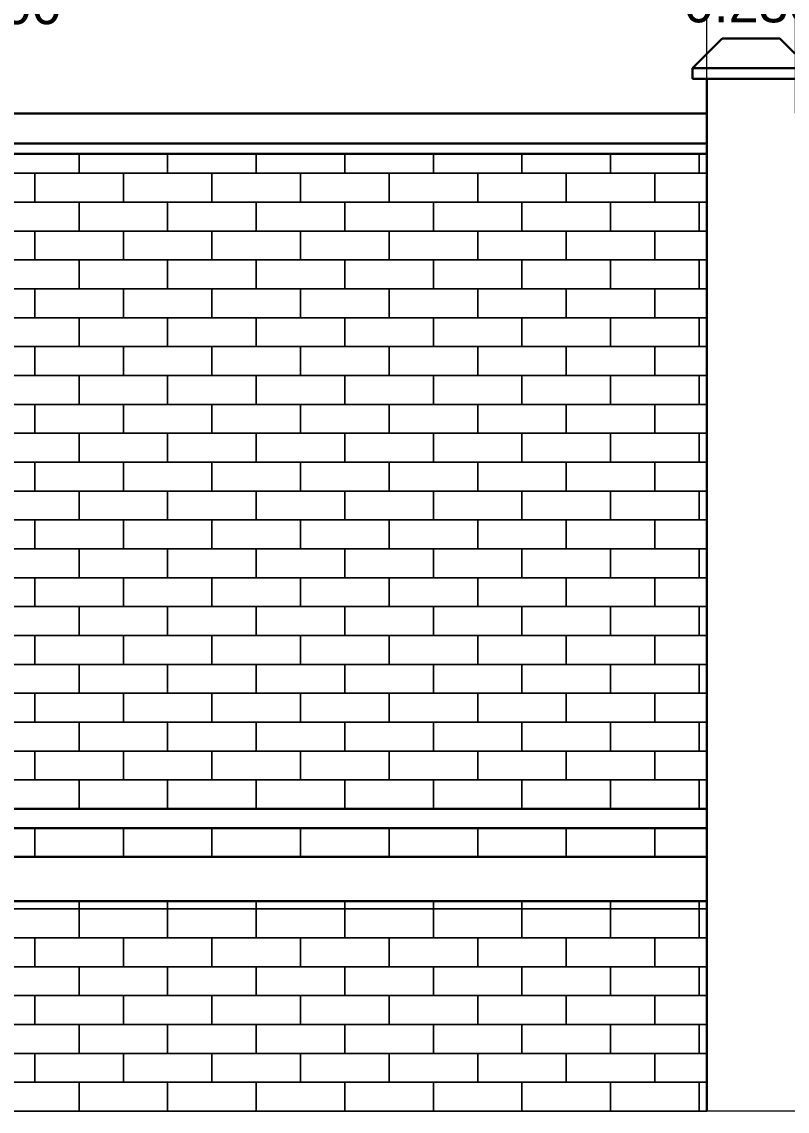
# Model space of a CAD drawing. Header units: millimetres. Extents: x 3614 to 12428, y -844 to 6844.
# Drawn here: x 5702.8 to 5704.788, y -789.498 to -786.669 of the extents above; entities that cross this region are included whole.
import ezdxf

# ---------------------------------------------------------------- set-up
doc = ezdxf.new("R2010")
doc.units = ezdxf.units.MM
doc.header["$LTSCALE"] = 40
doc.header["$MEASUREMENT"] = 0
doc.header["$PDMODE"] = 32
doc.header["$PDSIZE"] = 0.02
doc.layers.get('Defpoints').update_dxf_attribs({"linetype": 'CONTINUOUS', "lineweight": 20})
for name, color, linetype, lineweight in [('brick Hatch', 30, 'CONTINUOUS', 13), ('Dim', 220, 'CONTINUOUS', 15), ('Wall', 7, 'CONTINUOUS', 30), ('Window-Wall', 7, 'CONTINUOUS', 18)]:
    doc.layers.add(name, color=color, linetype=linetype, lineweight=lineweight)
doc.styles.add('DIM', font='arial.ttf')
doc.styles.add('Tabrej', font='GOTHIC.TTF')
doc.dimstyles.new('Tabrej', dxfattribs={"dimtxt": 0.5, "dimasz": 0.45, "dimexe": 0.18, "dimexo": 0.0625, "dimgap": 0.09, "dimtad": 0, "dimdec": 3, "dimzin": 0, "dimdsep": 46, "dimtxsty": 'Tabrej', "dimcen": 0, "dimclrd": 256, "dimclre": 256, "dimclrt": 7, "dimaunit": 1, "dimadec": 3, "dimazin": 0, "dimtfac": 1, "dimtdec": 3, "dimtofl": 0, "dimtmove": 0, "dimatfit": 3, "dimfxl": 0, "dimtolj": 1, "dimtzin": 0, "dimlwd": -1, "dimlwe": -1, "dimarcsym": 0})

# ---------------------------------------------------------------- blocks, each defined once
blk = doc.blocks.new('*D386')
at = {"layer": 'Defpoints', "color": 0, "ltscale": 0.05, "transparency": 16777216}
for p in [(5704.579, -786.6264), (5700.879, -786.9076), (5704.579, -786.9076)]:
    blk.add_point(p, dxfattribs=at)
at = {"layer": 'Dim', "ltscale": 0.05, "transparency": 16777216}
for p, q in [((5700.879, -786.9066), (5700.879, -786.6254)), ((5700.959, -786.6264), (5702.4705, -786.6264)), ((5704.499, -786.6264), (5702.9875, -786.6264)), ((5704.579, -786.9066), (5704.579, -786.6254))]:
    blk.add_line(p, q, dxfattribs=at)
for points in [[(5700.959, -786.613), (5700.959, -786.6397), (5700.879, -786.6264)], [(5704.499, -786.613), (5704.499, -786.6397), (5704.579, -786.6264)]]:
    blk.add_solid(points, dxfattribs=at)
at = {"layer": 'Dim', "color": 7, "ltscale": 0.05, "transparency": 16777216, "insert": (5702.729, -786.6264), "char_height": 0.1, "attachment_point": 5, "style": 'DIM'}
blk.add_mtext('\\A1;3.700', dxfattribs=at)
blk = doc.blocks.new('*D387')
at = {"layer": 'Defpoints', "color": 0, "ltscale": 0.05, "transparency": 16777216}
for p in [(5704.809, -786.6217), (5704.579, -786.9076), (5704.809, -786.9076)]:
    blk.add_point(p, dxfattribs=at)
at = {"layer": 'Dim', "ltscale": 0.05, "transparency": 16777216}
for p, q in [((5704.579, -786.9066), (5704.579, -786.6207)), ((5704.809, -786.9066), (5704.809, -786.6207)), ((5704.499, -786.6217), (5704.419, -786.6217)), ((5704.889, -786.6217), (5704.969, -786.6217))]:
    blk.add_line(p, q, dxfattribs=at)
for points in [[(5704.499, -786.6084), (5704.499, -786.635), (5704.579, -786.6217)], [(5704.889, -786.6084), (5704.889, -786.635), (5704.809, -786.6217)]]:
    blk.add_solid(points, dxfattribs=at)
at = {"layer": 'Dim', "color": 7, "ltscale": 0.05, "transparency": 16777216, "insert": (5704.694, -786.6217), "char_height": 0.1, "attachment_point": 5, "style": 'DIM'}
blk.add_mtext('\\A1;0.230', dxfattribs=at)

msp = doc.modelspace()

# ---------------------------------------------------------------- linework, layer by layer
at = {"layer": 'brick Hatch'}
for points in [[(5702.719, -787.0126), (5702.719, -787.0626), (5702.949, -787.0626), (5702.949, -787.0126)], [(5702.949, -787.0126), (5702.949, -787.0626), (5703.179, -787.0626), (5703.179, -787.0126)], [(5703.179, -787.0126), (5703.179, -787.0626), (5703.409, -787.0626), (5703.409, -787.0126)], [(5703.409, -787.0126), (5703.409, -787.0626), (5703.639, -787.0626), (5703.639, -787.0126)], [(5703.639, -787.0126), (5703.639, -787.0626), (5703.869, -787.0626), (5703.869, -787.0126)], [(5703.869, -787.0126), (5703.869, -787.0626), (5704.099, -787.0626), (5704.099, -787.0126)], [(5704.099, -787.0126), (5704.099, -787.0626), (5704.329, -787.0626), (5704.329, -787.0126)], [(5704.329, -787.0126), (5704.329, -787.0626), (5704.559, -787.0626), (5704.559, -787.0126)], [(5704.559, -787.0126), (5704.559, -787.0626), (5704.579, -787.0626)], [(5704.579, -787.0626), (5704.444, -787.0626), (5704.444, -787.1376), (5704.579, -787.1376)], [(5704.579, -787.1376), (5704.559, -787.1376), (5704.559, -787.2126), (5704.579, -787.2126)], [(5704.579, -787.2126), (5704.444, -787.2126), (5704.444, -787.2876), (5704.579, -787.2876)], [(5704.579, -787.2876), (5704.559, -787.2876), (5704.559, -787.3626), (5704.579, -787.3626)], [(5704.579, -787.3626), (5704.444, -787.3626), (5704.444, -787.4376), (5704.579, -787.4376)], [(5704.579, -787.4376), (5704.559, -787.4376), (5704.559, -787.5126), (5704.579, -787.5126)], [(5704.579, -787.5126), (5704.444, -787.5126), (5704.444, -787.5876), (5704.579, -787.5876)], [(5704.579, -787.5876), (5704.559, -787.5876), (5704.559, -787.6626), (5704.579, -787.6626)], [(5704.579, -787.6626), (5704.444, -787.6626), (5704.444, -787.7376), (5704.579, -787.7376)], [(5704.579, -787.7376), (5704.559, -787.7376), (5704.559, -787.8126), (5704.579, -787.8126)], [(5704.579, -787.8126), (5704.444, -787.8126), (5704.444, -787.8876), (5704.579, -787.8876)], [(5704.579, -787.8876), (5704.559, -787.8876), (5704.559, -787.9626), (5704.579, -787.9626)], [(5704.579, -787.9626), (5704.444, -787.9626), (5704.444, -788.0376), (5704.579, -788.0376)], [(5704.579, -788.0376), (5704.559, -788.0376), (5704.559, -788.1126), (5704.579, -788.1126)], [(5704.579, -788.1126), (5704.444, -788.1126), (5704.444, -788.1876), (5704.579, -788.1876)], [(5704.579, -788.1876), (5704.559, -788.1876), (5704.559, -788.2626), (5704.579, -788.2626)], [(5704.579, -788.2626), (5704.444, -788.2626), (5704.444, -788.3376), (5704.579, -788.3376)], [(5704.579, -788.3376), (5704.559, -788.3376), (5704.559, -788.4126), (5704.579, -788.4126)], [(5704.579, -788.4126), (5704.444, -788.4126), (5704.444, -788.4876), (5704.579, -788.4876)], [(5704.579, -788.4876), (5704.559, -788.4876), (5704.559, -788.5626), (5704.579, -788.5626)], [(5704.579, -788.5626), (5704.444, -788.5626), (5704.444, -788.6376), (5704.579, -788.6376)], [(5704.579, -788.6376), (5704.559, -788.6376), (5704.559, -788.7126), (5704.579, -788.7126)], [(5704.579, -788.7626), (5704.444, -788.7626), (5704.444, -788.8376), (5704.579, -788.8376)], [(5702.719, -788.9526), (5702.719, -788.9726), (5702.949, -788.9726), (5702.949, -788.9526)], [(5702.719, -788.9526), (5702.719, -788.9726), (5702.949, -788.9726), (5702.949, -788.9526)], [(5702.949, -788.9526), (5702.949, -788.9726), (5703.179, -788.9726), (5703.179, -788.9526)], [(5702.949, -788.9526), (5702.949, -788.9726), (5703.179, -788.9726), (5703.179, -788.9526)], [(5703.179, -788.9526), (5703.179, -788.9726), (5703.409, -788.9726), (5703.409, -788.9526)], [(5703.179, -788.9526), (5703.179, -788.9726), (5703.409, -788.9726), (5703.409, -788.9526)], [(5703.409, -788.9526), (5703.409, -788.9726), (5703.639, -788.9726), (5703.639, -788.9526)], [(5703.409, -788.9526), (5703.409, -788.9726), (5703.639, -788.9726), (5703.639, -788.9526)], [(5703.639, -788.9526), (5703.639, -788.9726), (5703.869, -788.9726), (5703.869, -788.9526)], [(5703.639, -788.9526), (5703.639, -788.9726), (5703.869, -788.9726), (5703.869, -788.9526)], [(5703.869, -788.9526), (5703.869, -788.9726), (5704.099, -788.9726), (5704.099, -788.9526)], [(5703.869, -788.9526), (5703.869, -788.9726), (5704.099, -788.9726), (5704.099, -788.9526)], [(5704.099, -788.9526), (5704.099, -788.9726), (5704.329, -788.9726), (5704.329, -788.9526)], [(5704.099, -788.9526), (5704.099, -788.9726), (5704.329, -788.9726), (5704.329, -788.9526)], [(5704.329, -788.9526), (5704.329, -788.9726), (5704.559, -788.9726), (5704.559, -788.9526)], [(5704.329, -788.9526), (5704.329, -788.9726), (5704.559, -788.9726), (5704.559, -788.9526)], [(5704.559, -788.9526), (5704.559, -788.9726), (5704.579, -788.9726)], [(5704.559, -788.9526), (5704.559, -788.9726), (5704.579, -788.9726)], [(5704.579, -788.9726), (5704.559, -788.9726), (5704.559, -789.0476), (5704.579, -789.0476)], [(5704.579, -789.0476), (5704.444, -789.0476), (5704.444, -789.1226), (5704.579, -789.1226)], [(5702.7477, -789.1976), (5702.949, -789.1976), (5702.949, -789.1226), (5702.719, -789.1226), (5702.719, -789.129)], [(5704.579, -789.1226), (5704.559, -789.1226), (5704.559, -789.1976), (5704.579, -789.1976)], [(5702.7103, -789.1976), (5702.604, -789.1976), (5702.604, -789.2726), (5702.834, -789.2726), (5702.834, -789.1976), (5702.7477, -789.1976)], [(5704.579, -789.1976), (5704.444, -789.1976), (5704.444, -789.2726), (5704.579, -789.2726)], [(5704.579, -789.2726), (5704.559, -789.2726), (5704.559, -789.3476), (5704.579, -789.3476)], [(5704.579, -789.3476), (5704.444, -789.3476), (5704.444, -789.4226), (5704.579, -789.4226)], [(5704.579, -789.4226), (5704.559, -789.4226), (5704.559, -789.4976), (5704.579, -789.4976)]]:
    msp.add_lwpolyline(points, dxfattribs=at)
for points in [[(5702.834, -787.0626), (5702.604, -787.0626), (5702.604, -787.1376), (5702.834, -787.1376)], [(5703.064, -787.0626), (5702.834, -787.0626), (5702.834, -787.1376), (5703.064, -787.1376)], [(5703.294, -787.0626), (5703.064, -787.0626), (5703.064, -787.1376), (5703.294, -787.1376)], [(5703.524, -787.0626), (5703.294, -787.0626), (5703.294, -787.1376), (5703.524, -787.1376)], [(5703.754, -787.0626), (5703.524, -787.0626), (5703.524, -787.1376), (5703.754, -787.1376)], [(5703.984, -787.0626), (5703.754, -787.0626), (5703.754, -787.1376), (5703.984, -787.1376)], [(5704.214, -787.0626), (5703.984, -787.0626), (5703.984, -787.1376), (5704.214, -787.1376)], [(5704.444, -787.0626), (5704.214, -787.0626), (5704.214, -787.1376), (5704.444, -787.1376)], [(5702.949, -787.1376), (5702.719, -787.1376), (5702.719, -787.2126), (5702.949, -787.2126)], [(5703.179, -787.1376), (5702.949, -787.1376), (5702.949, -787.2126), (5703.179, -787.2126)], [(5703.409, -787.1376), (5703.179, -787.1376), (5703.179, -787.2126), (5703.409, -787.2126)], [(5703.639, -787.1376), (5703.409, -787.1376), (5703.409, -787.2126), (5703.639, -787.2126)], [(5703.869, -787.1376), (5703.639, -787.1376), (5703.639, -787.2126), (5703.869, -787.2126)], [(5704.099, -787.1376), (5703.869, -787.1376), (5703.869, -787.2126), (5704.099, -787.2126)], [(5704.329, -787.1376), (5704.099, -787.1376), (5704.099, -787.2126), (5704.329, -787.2126)], [(5704.559, -787.1376), (5704.329, -787.1376), (5704.329, -787.2126), (5704.559, -787.2126)], [(5702.834, -787.2126), (5702.604, -787.2126), (5702.604, -787.2876), (5702.834, -787.2876)], [(5703.064, -787.2126), (5702.834, -787.2126), (5702.834, -787.2876), (5703.064, -787.2876)], [(5703.294, -787.2126), (5703.064, -787.2126), (5703.064, -787.2876), (5703.294, -787.2876)], [(5703.524, -787.2126), (5703.294, -787.2126), (5703.294, -787.2876), (5703.524, -787.2876)], [(5703.754, -787.2126), (5703.524, -787.2126), (5703.524, -787.2876), (5703.754, -787.2876)], [(5703.984, -787.2126), (5703.754, -787.2126), (5703.754, -787.2876), (5703.984, -787.2876)], [(5704.214, -787.2126), (5703.984, -787.2126), (5703.984, -787.2876), (5704.214, -787.2876)], [(5704.444, -787.2126), (5704.214, -787.2126), (5704.214, -787.2876), (5704.444, -787.2876)], [(5702.949, -787.2876), (5702.719, -787.2876), (5702.719, -787.3626), (5702.949, -787.3626)], [(5703.179, -787.2876), (5702.949, -787.2876), (5702.949, -787.3626), (5703.179, -787.3626)], [(5703.409, -787.2876), (5703.179, -787.2876), (5703.179, -787.3626), (5703.409, -787.3626)], [(5703.639, -787.2876), (5703.409, -787.2876), (5703.409, -787.3626), (5703.639, -787.3626)], [(5703.869, -787.2876), (5703.639, -787.2876), (5703.639, -787.3626), (5703.869, -787.3626)], [(5704.099, -787.2876), (5703.869, -787.2876), (5703.869, -787.3626), (5704.099, -787.3626)], [(5704.329, -787.2876), (5704.099, -787.2876), (5704.099, -787.3626), (5704.329, -787.3626)], [(5704.559, -787.2876), (5704.329, -787.2876), (5704.329, -787.3626), (5704.559, -787.3626)], [(5702.834, -787.3626), (5702.604, -787.3626), (5702.604, -787.4376), (5702.834, -787.4376)], [(5703.064, -787.3626), (5702.834, -787.3626), (5702.834, -787.4376), (5703.064, -787.4376)], [(5703.294, -787.3626), (5703.064, -787.3626), (5703.064, -787.4376), (5703.294, -787.4376)], [(5703.524, -787.3626), (5703.294, -787.3626), (5703.294, -787.4376), (5703.524, -787.4376)], [(5703.754, -787.3626), (5703.524, -787.3626), (5703.524, -787.4376), (5703.754, -787.4376)], [(5703.984, -787.3626), (5703.754, -787.3626), (5703.754, -787.4376), (5703.984, -787.4376)], [(5704.214, -787.3626), (5703.984, -787.3626), (5703.984, -787.4376), (5704.214, -787.4376)], [(5704.444, -787.3626), (5704.214, -787.3626), (5704.214, -787.4376), (5704.444, -787.4376)], [(5702.949, -787.4376), (5702.719, -787.4376), (5702.719, -787.5126), (5702.949, -787.5126)], [(5703.179, -787.4376), (5702.949, -787.4376), (5702.949, -787.5126), (5703.179, -787.5126)], [(5703.409, -787.4376), (5703.179, -787.4376), (5703.179, -787.5126), (5703.409, -787.5126)], [(5703.639, -787.4376), (5703.409, -787.4376), (5703.409, -787.5126), (5703.639, -787.5126)], [(5703.869, -787.4376), (5703.639, -787.4376), (5703.639, -787.5126), (5703.869, -787.5126)], [(5704.099, -787.4376), (5703.869, -787.4376), (5703.869, -787.5126), (5704.099, -787.5126)], [(5704.329, -787.4376), (5704.099, -787.4376), (5704.099, -787.5126), (5704.329, -787.5126)], [(5704.559, -787.4376), (5704.329, -787.4376), (5704.329, -787.5126), (5704.559, -787.5126)], [(5702.834, -787.5126), (5702.604, -787.5126), (5702.604, -787.5876), (5702.834, -787.5876)], [(5703.064, -787.5126), (5702.834, -787.5126), (5702.834, -787.5876), (5703.064, -787.5876)], [(5703.294, -787.5126), (5703.064, -787.5126), (5703.064, -787.5876), (5703.294, -787.5876)], [(5703.524, -787.5126), (5703.294, -787.5126), (5703.294, -787.5876), (5703.524, -787.5876)], [(5703.754, -787.5126), (5703.524, -787.5126), (5703.524, -787.5876), (5703.754, -787.5876)], [(5703.984, -787.5126), (5703.754, -787.5126), (5703.754, -787.5876), (5703.984, -787.5876)], [(5704.214, -787.5126), (5703.984, -787.5126), (5703.984, -787.5876), (5704.214, -787.5876)], [(5704.444, -787.5126), (5704.214, -787.5126), (5704.214, -787.5876), (5704.444, -787.5876)], [(5702.949, -787.5876), (5702.719, -787.5876), (5702.719, -787.6626), (5702.949, -787.6626)], [(5703.179, -787.5876), (5702.949, -787.5876), (5702.949, -787.6626), (5703.179, -787.6626)], [(5703.409, -787.5876), (5703.179, -787.5876), (5703.179, -787.6626), (5703.409, -787.6626)], [(5703.639, -787.5876), (5703.409, -787.5876), (5703.409, -787.6626), (5703.639, -787.6626)], [(5703.869, -787.5876), (5703.639, -787.5876), (5703.639, -787.6626), (5703.869, -787.6626)], [(5704.099, -787.5876), (5703.869, -787.5876), (5703.869, -787.6626), (5704.099, -787.6626)], [(5704.329, -787.5876), (5704.099, -787.5876), (5704.099, -787.6626), (5704.329, -787.6626)], [(5704.559, -787.5876), (5704.329, -787.5876), (5704.329, -787.6626), (5704.559, -787.6626)], [(5702.834, -787.6626), (5702.604, -787.6626), (5702.604, -787.7376), (5702.834, -787.7376)], [(5703.064, -787.6626), (5702.834, -787.6626), (5702.834, -787.7376), (5703.064, -787.7376)], [(5703.294, -787.6626), (5703.064, -787.6626), (5703.064, -787.7376), (5703.294, -787.7376)], [(5703.524, -787.6626), (5703.294, -787.6626), (5703.294, -787.7376), (5703.524, -787.7376)], [(5703.754, -787.6626), (5703.524, -787.6626), (5703.524, -787.7376), (5703.754, -787.7376)], [(5703.984, -787.6626), (5703.754, -787.6626), (5703.754, -787.7376), (5703.984, -787.7376)], [(5704.214, -787.6626), (5703.984, -787.6626), (5703.984, -787.7376), (5704.214, -787.7376)], [(5704.444, -787.6626), (5704.214, -787.6626), (5704.214, -787.7376), (5704.444, -787.7376)], [(5702.949, -787.7376), (5702.719, -787.7376), (5702.719, -787.8126), (5702.949, -787.8126)], [(5703.179, -787.7376), (5702.949, -787.7376), (5702.949, -787.8126), (5703.179, -787.8126)], [(5703.409, -787.7376), (5703.179, -787.7376), (5703.179, -787.8126), (5703.409, -787.8126)], [(5703.639, -787.7376), (5703.409, -787.7376), (5703.409, -787.8126), (5703.639, -787.8126)], [(5703.869, -787.7376), (5703.639, -787.7376), (5703.639, -787.8126), (5703.869, -787.8126)], [(5704.099, -787.7376), (5703.869, -787.7376), (5703.869, -787.8126), (5704.099, -787.8126)], [(5704.329, -787.7376), (5704.099, -787.7376), (5704.099, -787.8126), (5704.329, -787.8126)], [(5704.559, -787.7376), (5704.329, -787.7376), (5704.329, -787.8126), (5704.559, -787.8126)], [(5702.834, -787.8126), (5702.604, -787.8126), (5702.604, -787.8876), (5702.834, -787.8876)], [(5703.064, -787.8126), (5702.834, -787.8126), (5702.834, -787.8876), (5703.064, -787.8876)], [(5703.294, -787.8126), (5703.064, -787.8126), (5703.064, -787.8876), (5703.294, -787.8876)], [(5703.524, -787.8126), (5703.294, -787.8126), (5703.294, -787.8876), (5703.524, -787.8876)], [(5703.754, -787.8126), (5703.524, -787.8126), (5703.524, -787.8876), (5703.754, -787.8876)], [(5703.984, -787.8126), (5703.754, -787.8126), (5703.754, -787.8876), (5703.984, -787.8876)], [(5704.214, -787.8126), (5703.984, -787.8126), (5703.984, -787.8876), (5704.214, -787.8876)], [(5704.444, -787.8126), (5704.214, -787.8126), (5704.214, -787.8876), (5704.444, -787.8876)], [(5702.949, -787.8876), (5702.719, -787.8876), (5702.719, -787.9626), (5702.949, -787.9626)], [(5703.179, -787.8876), (5702.949, -787.8876), (5702.949, -787.9626), (5703.179, -787.9626)], [(5703.409, -787.8876), (5703.179, -787.8876), (5703.179, -787.9626), (5703.409, -787.9626)], [(5703.639, -787.8876), (5703.409, -787.8876), (5703.409, -787.9626), (5703.639, -787.9626)], [(5703.869, -787.8876), (5703.639, -787.8876), (5703.639, -787.9626), (5703.869, -787.9626)], [(5704.099, -787.8876), (5703.869, -787.8876), (5703.869, -787.9626), (5704.099, -787.9626)], [(5704.329, -787.8876), (5704.099, -787.8876), (5704.099, -787.9626), (5704.329, -787.9626)], [(5704.559, -787.8876), (5704.329, -787.8876), (5704.329, -787.9626), (5704.559, -787.9626)], [(5702.834, -787.9626), (5702.604, -787.9626), (5702.604, -788.0376), (5702.834, -788.0376)], [(5703.064, -787.9626), (5702.834, -787.9626), (5702.834, -788.0376), (5703.064, -788.0376)], [(5703.294, -787.9626), (5703.064, -787.9626), (5703.064, -788.0376), (5703.294, -788.0376)], [(5703.524, -787.9626), (5703.294, -787.9626), (5703.294, -788.0376), (5703.524, -788.0376)], [(5703.754, -787.9626), (5703.524, -787.9626), (5703.524, -788.0376), (5703.754, -788.0376)], [(5703.984, -787.9626), (5703.754, -787.9626), (5703.754, -788.0376), (5703.984, -788.0376)], [(5704.214, -787.9626), (5703.984, -787.9626), (5703.984, -788.0376), (5704.214, -788.0376)], [(5704.444, -787.9626), (5704.214, -787.9626), (5704.214, -788.0376), (5704.444, -788.0376)], [(5702.949, -788.0376), (5702.719, -788.0376), (5702.719, -788.1126), (5702.949, -788.1126)], [(5703.179, -788.0376), (5702.949, -788.0376), (5702.949, -788.1126), (5703.179, -788.1126)], [(5703.409, -788.0376), (5703.179, -788.0376), (5703.179, -788.1126), (5703.409, -788.1126)], [(5703.639, -788.0376), (5703.409, -788.0376), (5703.409, -788.1126), (5703.639, -788.1126)], [(5703.869, -788.0376), (5703.639, -788.0376), (5703.639, -788.1126), (5703.869, -788.1126)], [(5704.099, -788.0376), (5703.869, -788.0376), (5703.869, -788.1126), (5704.099, -788.1126)], [(5704.329, -788.0376), (5704.099, -788.0376), (5704.099, -788.1126), (5704.329, -788.1126)], [(5704.559, -788.0376), (5704.329, -788.0376), (5704.329, -788.1126), (5704.559, -788.1126)], [(5702.834, -788.1126), (5702.604, -788.1126), (5702.604, -788.1876), (5702.834, -788.1876)], [(5703.064, -788.1126), (5702.834, -788.1126), (5702.834, -788.1876), (5703.064, -788.1876)], [(5703.294, -788.1126), (5703.064, -788.1126), (5703.064, -788.1876), (5703.294, -788.1876)], [(5703.524, -788.1126), (5703.294, -788.1126), (5703.294, -788.1876), (5703.524, -788.1876)], [(5703.754, -788.1126), (5703.524, -788.1126), (5703.524, -788.1876), (5703.754, -788.1876)], [(5703.984, -788.1126), (5703.754, -788.1126), (5703.754, -788.1876), (5703.984, -788.1876)], [(5704.214, -788.1126), (5703.984, -788.1126), (5703.984, -788.1876), (5704.214, -788.1876)], [(5704.444, -788.1126), (5704.214, -788.1126), (5704.214, -788.1876), (5704.444, -788.1876)], [(5702.949, -788.1876), (5702.719, -788.1876), (5702.719, -788.2626), (5702.949, -788.2626)], [(5703.179, -788.1876), (5702.949, -788.1876), (5702.949, -788.2626), (5703.179, -788.2626)], [(5703.409, -788.1876), (5703.179, -788.1876), (5703.179, -788.2626), (5703.409, -788.2626)], [(5703.639, -788.1876), (5703.409, -788.1876), (5703.409, -788.2626), (5703.639, -788.2626)], [(5703.869, -788.1876), (5703.639, -788.1876), (5703.639, -788.2626), (5703.869, -788.2626)], [(5704.099, -788.1876), (5703.869, -788.1876), (5703.869, -788.2626), (5704.099, -788.2626)], [(5704.329, -788.1876), (5704.099, -788.1876), (5704.099, -788.2626), (5704.329, -788.2626)], [(5704.559, -788.1876), (5704.329, -788.1876), (5704.329, -788.2626), (5704.559, -788.2626)], [(5702.834, -788.2626), (5702.604, -788.2626), (5702.604, -788.3376), (5702.834, -788.3376)], [(5703.064, -788.2626), (5702.834, -788.2626), (5702.834, -788.3376), (5703.064, -788.3376)], [(5703.294, -788.2626), (5703.064, -788.2626), (5703.064, -788.3376), (5703.294, -788.3376)], [(5703.524, -788.2626), (5703.294, -788.2626), (5703.294, -788.3376), (5703.524, -788.3376)], [(5703.754, -788.2626), (5703.524, -788.2626), (5703.524, -788.3376), (5703.754, -788.3376)], [(5703.984, -788.2626), (5703.754, -788.2626), (5703.754, -788.3376), (5703.984, -788.3376)], [(5704.214, -788.2626), (5703.984, -788.2626), (5703.984, -788.3376), (5704.214, -788.3376)], [(5704.444, -788.2626), (5704.214, -788.2626), (5704.214, -788.3376), (5704.444, -788.3376)], [(5702.949, -788.3376), (5702.719, -788.3376), (5702.719, -788.4126), (5702.949, -788.4126)], [(5703.179, -788.3376), (5702.949, -788.3376), (5702.949, -788.4126), (5703.179, -788.4126)], [(5703.409, -788.3376), (5703.179, -788.3376), (5703.179, -788.4126), (5703.409, -788.4126)], [(5703.639, -788.3376), (5703.409, -788.3376), (5703.409, -788.4126), (5703.639, -788.4126)], [(5703.869, -788.3376), (5703.639, -788.3376), (5703.639, -788.4126), (5703.869, -788.4126)], [(5704.099, -788.3376), (5703.869, -788.3376), (5703.869, -788.4126), (5704.099, -788.4126)], [(5704.329, -788.3376), (5704.099, -788.3376), (5704.099, -788.4126), (5704.329, -788.4126)], [(5704.559, -788.3376), (5704.329, -788.3376), (5704.329, -788.4126), (5704.559, -788.4126)], [(5702.834, -788.4126), (5702.604, -788.4126), (5702.604, -788.4876), (5702.834, -788.4876)], [(5703.064, -788.4126), (5702.834, -788.4126), (5702.834, -788.4876), (5703.064, -788.4876)], [(5703.294, -788.4126), (5703.064, -788.4126), (5703.064, -788.4876), (5703.294, -788.4876)], [(5703.524, -788.4126), (5703.294, -788.4126), (5703.294, -788.4876), (5703.524, -788.4876)], [(5703.754, -788.4126), (5703.524, -788.4126), (5703.524, -788.4876), (5703.754, -788.4876)], [(5703.984, -788.4126), (5703.754, -788.4126), (5703.754, -788.4876), (5703.984, -788.4876)], [(5704.214, -788.4126), (5703.984, -788.4126), (5703.984, -788.4876), (5704.214, -788.4876)], [(5704.444, -788.4126), (5704.214, -788.4126), (5704.214, -788.4876), (5704.444, -788.4876)], [(5702.949, -788.4876), (5702.719, -788.4876), (5702.719, -788.5626), (5702.949, -788.5626)], [(5703.179, -788.4876), (5702.949, -788.4876), (5702.949, -788.5626), (5703.179, -788.5626)], [(5703.409, -788.4876), (5703.179, -788.4876), (5703.179, -788.5626), (5703.409, -788.5626)], [(5703.639, -788.4876), (5703.409, -788.4876), (5703.409, -788.5626), (5703.639, -788.5626)], [(5703.869, -788.4876), (5703.639, -788.4876), (5703.639, -788.5626), (5703.869, -788.5626)], [(5704.099, -788.4876), (5703.869, -788.4876), (5703.869, -788.5626), (5704.099, -788.5626)], [(5704.329, -788.4876), (5704.099, -788.4876), (5704.099, -788.5626), (5704.329, -788.5626)], [(5704.559, -788.4876), (5704.329, -788.4876), (5704.329, -788.5626), (5704.559, -788.5626)], [(5702.834, -788.5626), (5702.604, -788.5626), (5702.604, -788.6376), (5702.834, -788.6376)], [(5703.064, -788.5626), (5702.834, -788.5626), (5702.834, -788.6376), (5703.064, -788.6376)], [(5703.294, -788.5626), (5703.064, -788.5626), (5703.064, -788.6376), (5703.294, -788.6376)], [(5703.524, -788.5626), (5703.294, -788.5626), (5703.294, -788.6376), (5703.524, -788.6376)], [(5703.754, -788.5626), (5703.524, -788.5626), (5703.524, -788.6376), (5703.754, -788.6376)], [(5703.984, -788.5626), (5703.754, -788.5626), (5703.754, -788.6376), (5703.984, -788.6376)], [(5704.214, -788.5626), (5703.984, -788.5626), (5703.984, -788.6376), (5704.214, -788.6376)], [(5704.444, -788.5626), (5704.214, -788.5626), (5704.214, -788.6376), (5704.444, -788.6376)], [(5702.949, -788.6376), (5702.719, -788.6376), (5702.719, -788.7126), (5702.949, -788.7126)], [(5703.179, -788.6376), (5702.949, -788.6376), (5702.949, -788.7126), (5703.179, -788.7126)], [(5703.409, -788.6376), (5703.179, -788.6376), (5703.179, -788.7126), (5703.409, -788.7126)], [(5703.639, -788.6376), (5703.409, -788.6376), (5703.409, -788.7126), (5703.639, -788.7126)], [(5703.869, -788.6376), (5703.639, -788.6376), (5703.639, -788.7126), (5703.869, -788.7126)], [(5704.099, -788.6376), (5703.869, -788.6376), (5703.869, -788.7126), (5704.099, -788.7126)], [(5704.329, -788.6376), (5704.099, -788.6376), (5704.099, -788.7126), (5704.329, -788.7126)], [(5704.559, -788.6376), (5704.329, -788.6376), (5704.329, -788.7126), (5704.559, -788.7126)], [(5702.834, -788.7626), (5702.604, -788.7626), (5702.604, -788.8376), (5702.834, -788.8376)], [(5703.064, -788.7626), (5702.834, -788.7626), (5702.834, -788.8376), (5703.064, -788.8376)], [(5703.294, -788.7626), (5703.064, -788.7626), (5703.064, -788.8376), (5703.294, -788.8376)], [(5703.524, -788.7626), (5703.294, -788.7626), (5703.294, -788.8376), (5703.524, -788.8376)], [(5703.754, -788.7626), (5703.524, -788.7626), (5703.524, -788.8376), (5703.754, -788.8376)], [(5703.984, -788.7626), (5703.754, -788.7626), (5703.754, -788.8376), (5703.984, -788.8376)], [(5704.214, -788.7626), (5703.984, -788.7626), (5703.984, -788.8376), (5704.214, -788.8376)], [(5704.444, -788.7626), (5704.214, -788.7626), (5704.214, -788.8376), (5704.444, -788.8376)], [(5702.949, -788.9726), (5702.719, -788.9726), (5702.719, -789.0476), (5702.949, -789.0476)], [(5703.179, -788.9726), (5702.949, -788.9726), (5702.949, -789.0476), (5703.179, -789.0476)], [(5703.409, -788.9726), (5703.179, -788.9726), (5703.179, -789.0476), (5703.409, -789.0476)], [(5703.639, -788.9726), (5703.409, -788.9726), (5703.409, -789.0476), (5703.639, -789.0476)], [(5703.869, -788.9726), (5703.639, -788.9726), (5703.639, -789.0476), (5703.869, -789.0476)], [(5704.099, -788.9726), (5703.869, -788.9726), (5703.869, -789.0476), (5704.099, -789.0476)], [(5704.329, -788.9726), (5704.099, -788.9726), (5704.099, -789.0476), (5704.329, -789.0476)], [(5704.559, -788.9726), (5704.329, -788.9726), (5704.329, -789.0476), (5704.559, -789.0476)], [(5702.834, -789.0476), (5702.604, -789.0476), (5702.604, -789.1226), (5702.834, -789.1226)], [(5703.064, -789.0476), (5702.834, -789.0476), (5702.834, -789.1226), (5703.064, -789.1226)], [(5703.294, -789.0476), (5703.064, -789.0476), (5703.064, -789.1226), (5703.294, -789.1226)], [(5703.524, -789.0476), (5703.294, -789.0476), (5703.294, -789.1226), (5703.524, -789.1226)], [(5703.754, -789.0476), (5703.524, -789.0476), (5703.524, -789.1226), (5703.754, -789.1226)], [(5703.984, -789.0476), (5703.754, -789.0476), (5703.754, -789.1226), (5703.984, -789.1226)], [(5704.214, -789.0476), (5703.984, -789.0476), (5703.984, -789.1226), (5704.214, -789.1226)], [(5704.444, -789.0476), (5704.214, -789.0476), (5704.214, -789.1226), (5704.444, -789.1226)], [(5703.179, -789.1226), (5702.949, -789.1226), (5702.949, -789.1976), (5703.179, -789.1976)], [(5703.409, -789.1226), (5703.179, -789.1226), (5703.179, -789.1976), (5703.409, -789.1976)], [(5703.639, -789.1226), (5703.409, -789.1226), (5703.409, -789.1976), (5703.639, -789.1976)], [(5703.869, -789.1226), (5703.639, -789.1226), (5703.639, -789.1976), (5703.869, -789.1976)], [(5704.099, -789.1226), (5703.869, -789.1226), (5703.869, -789.1976), (5704.099, -789.1976)], [(5704.329, -789.1226), (5704.099, -789.1226), (5704.099, -789.1976), (5704.329, -789.1976)], [(5704.559, -789.1226), (5704.329, -789.1226), (5704.329, -789.1976), (5704.559, -789.1976)], [(5703.064, -789.1976), (5702.834, -789.1976), (5702.834, -789.2726), (5703.064, -789.2726)], [(5703.294, -789.1976), (5703.064, -789.1976), (5703.064, -789.2726), (5703.294, -789.2726)], [(5703.524, -789.1976), (5703.294, -789.1976), (5703.294, -789.2726), (5703.524, -789.2726)], [(5703.754, -789.1976), (5703.524, -789.1976), (5703.524, -789.2726), (5703.754, -789.2726)], [(5703.984, -789.1976), (5703.754, -789.1976), (5703.754, -789.2726), (5703.984, -789.2726)], [(5704.214, -789.1976), (5703.984, -789.1976), (5703.984, -789.2726), (5704.214, -789.2726)], [(5704.444, -789.1976), (5704.214, -789.1976), (5704.214, -789.2726), (5704.444, -789.2726)], [(5702.949, -789.2726), (5702.719, -789.2726), (5702.719, -789.3476), (5702.949, -789.3476)], [(5703.179, -789.2726), (5702.949, -789.2726), (5702.949, -789.3476), (5703.179, -789.3476)], [(5703.409, -789.2726), (5703.179, -789.2726), (5703.179, -789.3476), (5703.409, -789.3476)], [(5703.639, -789.2726), (5703.409, -789.2726), (5703.409, -789.3476), (5703.639, -789.3476)], [(5703.869, -789.2726), (5703.639, -789.2726), (5703.639, -789.3476), (5703.869, -789.3476)], [(5704.099, -789.2726), (5703.869, -789.2726), (5703.869, -789.3476), (5704.099, -789.3476)], [(5704.329, -789.2726), (5704.099, -789.2726), (5704.099, -789.3476), (5704.329, -789.3476)], [(5704.559, -789.2726), (5704.329, -789.2726), (5704.329, -789.3476), (5704.559, -789.3476)], [(5702.834, -789.3476), (5702.604, -789.3476), (5702.604, -789.4226), (5702.834, -789.4226)], [(5703.064, -789.3476), (5702.834, -789.3476), (5702.834, -789.4226), (5703.064, -789.4226)], [(5703.294, -789.3476), (5703.064, -789.3476), (5703.064, -789.4226), (5703.294, -789.4226)], [(5703.524, -789.3476), (5703.294, -789.3476), (5703.294, -789.4226), (5703.524, -789.4226)], [(5703.754, -789.3476), (5703.524, -789.3476), (5703.524, -789.4226), (5703.754, -789.4226)], [(5703.984, -789.3476), (5703.754, -789.3476), (5703.754, -789.4226), (5703.984, -789.4226)], [(5704.214, -789.3476), (5703.984, -789.3476), (5703.984, -789.4226), (5704.214, -789.4226)], [(5704.444, -789.3476), (5704.214, -789.3476), (5704.214, -789.4226), (5704.444, -789.4226)], [(5702.949, -789.4226), (5702.719, -789.4226), (5702.719, -789.4976), (5702.949, -789.4976)], [(5703.179, -789.4226), (5702.949, -789.4226), (5702.949, -789.4976), (5703.179, -789.4976)], [(5703.409, -789.4226), (5703.179, -789.4226), (5703.179, -789.4976), (5703.409, -789.4976)], [(5703.639, -789.4226), (5703.409, -789.4226), (5703.409, -789.4976), (5703.639, -789.4976)], [(5703.869, -789.4226), (5703.639, -789.4226), (5703.639, -789.4976), (5703.869, -789.4976)], [(5704.099, -789.4226), (5703.869, -789.4226), (5703.869, -789.4976), (5704.099, -789.4976)], [(5704.329, -789.4226), (5704.099, -789.4226), (5704.099, -789.4976), (5704.329, -789.4976)], [(5704.559, -789.4226), (5704.329, -789.4226), (5704.329, -789.4976), (5704.559, -789.4976)]]:
    msp.add_lwpolyline(points, close=True, dxfattribs=at)
at = {"layer": 'Wall'}
for p, q in [((5704.5415, -786.7901), (5704.619, -786.7126)), ((5704.5415, -786.7901), (5704.619, -786.7126)), ((5704.619, -786.7126), (5704.769, -786.7126)), ((5704.619, -786.7126), (5704.769, -786.7126)), ((5704.8465, -786.7901), (5704.769, -786.7126)), ((5704.8465, -786.7901), (5704.769, -786.7126)), ((5704.5415, -786.7901), (5704.8465, -786.7901)), ((5704.5415, -786.8176), (5704.5415, -786.7901)), ((5704.5415, -786.7901), (5704.8465, -786.7901)), ((5704.5415, -786.8176), (5704.5415, -786.7901)), ((5704.5415, -786.8176), (5704.8465, -786.8176)), ((5704.5415, -786.8176), (5704.8465, -786.8176)), ((5704.579, -788.8376), (5704.579, -786.8176)), ((5704.579, -788.8376), (5704.579, -786.8176)), ((5700.879, -786.9076), (5704.579, -786.9076)), ((5700.879, -786.9851), (5704.579, -786.9851)), ((5700.879, -787.0126), (5704.579, -787.0126)), ((5700.879, -788.7126), (5704.579, -788.7126)), ((5700.879, -788.7626), (5704.579, -788.7626)), ((5700.879, -788.8376), (5704.579, -788.8376)), ((5704.579, -789.4976), (5704.579, -788.8376)), ((5704.579, -789.4976), (5704.579, -788.8376)), ((5700.879, -788.9526), (5704.579, -788.9526))]:
    msp.add_line(p, q, dxfattribs=at)
at = {"layer": 'Window-Wall'}
for p, q in [((5704.579, -788.7126), (5700.879, -788.7126)), ((5700.879, -788.7626), (5704.579, -788.7626)), ((5721.4868, -789.4976), (5691.8312, -789.4976))]:
    msp.add_line(p, q, dxfattribs=at)

# ---------------------------------------------------------------- dimensions: what is measured, and where the dimension line sits
at = {"layer": 'Dim', "ltscale": 0.05}
dim = msp.add_linear_dim(base=(5704.579, -786.6264), p1=(5700.879, -786.9076), p2=(5704.579, -786.9076), dimstyle='Tabrej', override={"dimtxt": 0.1, "dimasz": 0.08, "dimexe": 0.001, "dimexo": 0.001, "dimpost": '\\X', "dimtxsty": 'DIM', "dimfxl": 0.18, "dimarcsym": 1}, dxfattribs=at)
dim.commit()
dim.dimension.update_dxf_attribs({"geometry": '*D386', "text_midpoint": (5702.729, -786.6264)})
dim = msp.add_linear_dim(base=(5704.809, -786.6217), p1=(5704.579, -786.9076), p2=(5704.809, -786.9076), dimstyle='Tabrej', override={"dimtxt": 0.1, "dimasz": 0.08, "dimexe": 0.001, "dimexo": 0.001, "dimpost": '\\X', "dimtxsty": 'DIM', "dimfxl": 0.18, "dimarcsym": 1}, dxfattribs=at)
dim.commit()
dim.dimension.update_dxf_attribs({"geometry": '*D387', "text_midpoint": (5704.694, -786.6217), "dimtype": 160})

doc.saveas('drawing.dxf')
